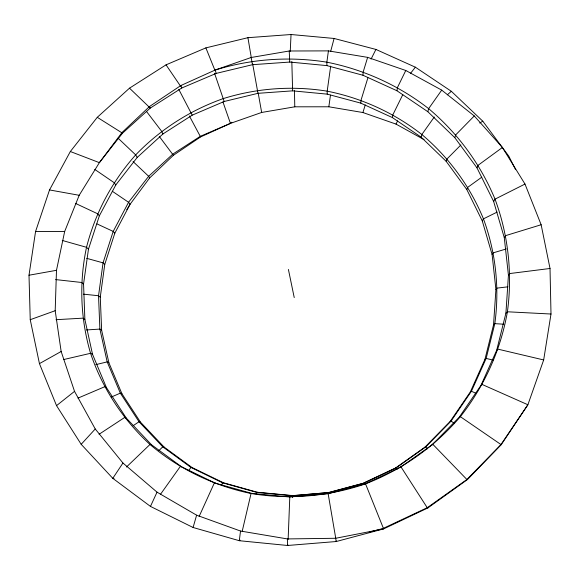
<?xml version="1.0" encoding="UTF-8"?>
<svg xmlns="http://www.w3.org/2000/svg" width="580" height="580" viewBox="0 0 580 580"><rect width="100%" height="100%" fill="white"/><g stroke="black" fill="none" stroke-linecap="round" stroke-linejoin="round"><path stroke-width="0.87" d="M292.414 497.546L292.777 495.603L328.389 492.594L363.051 483.292L395.596 467.988L424.944 447.165L450.116 421.529L470.322 391.935L484.931 359.368L493.529 324.88L495.922 289.579L492.101 254.562L482.263 220.879L466.784 189.508L446.194 161.349L421.138 137.155L392.392 117.581L360.782 103.124L327.221 94.141L292.632 90.85L257.969 93.322L224.185 101.493L192.212 115.159L162.944 133.958L137.221 157.426L115.797 184.955L99.361 215.804L88.472 249.146L83.556 284.033L84.876 319.45L92.532 354.322L106.423 387.556L126.251 418.042L151.503 444.759L181.46 466.733L215.231 483.154L251.735 493.377L289.797 496.973L328.149 493.732L365.48 483.72L400.541 467.226L432.151 444.802L459.259 417.194L480.994 385.33L496.69 350.284L505.912 313.193L508.435 275.254L504.274 237.633L493.645 201.477L476.956 167.83L454.785 137.634L427.837 111.715L396.923 90.741L362.957 75.248L326.895 65.612L289.732 62.067L252.488 64.692L216.173 73.406L181.779 87.993L150.256 108.083L122.51 133.19L99.368 162.654L79.192 195.286L64.67 231.485L56.485 270.309L55.194 310.706L61.154 351.48L74.53 391.355L95.243 428.983L122.946 463.021L157.035 492.152L196.613 515.178L240.526 531.041L287.39 538.922L335.653 538.276L383.634 528.895L427.888 507.921L467.509 479.508L501.2 444.7L527.887 404.753L543.67 359.948L551 314.019L550.021 268.482L541.147 224.743L524.994 184.056L502.389 147.494L474.28 115.949L441.706 90.117L405.783 70.484L367.64 57.362L328.418 50.881L289.231 50.996L251.155 57.492L215.209 70.02L180.837 85.543L149.495 106.531L122.068 132.457L99.368 162.654L70.34 151.518L49.525 189.943L35.554 231.558L29 275.224L30.24 319.696L39.44 363.631L56.535 405.637L81.186 444.316L112.788 478.326L150.466 506.412L193.089 527.495L239.301 540.712L287.564 545.483L336.24 541.524L383.634 528.895L365.48 483.72M288.13 539.472L289.797 496.973M290.239 51.403L291.044 34.517L334.094 38.461L375.92 49.431L415.367 67.186L451.349 91.306L482.799 121.206L508.776 156.121L515.591 169.65M360.782 103.124L361.014 100.217L367.894 77.814M362.957 75.248L363.218 71.891L367.64 57.362M240.526 531.041L239.301 540.712L240.12 540.154M292.777 495.603L257.411 492.268L223.46 482.777L192.024 467.509L164.089 447.064L140.512 422.197L121.945 393.776L108.888 362.775L101.63 330.208L100.275 297.098L104.748 264.458L114.804 233.232L130.058 204.312L149.654 177.937L173.398 155.28L200.586 136.931L230.434 123.38L261.667 112.455L294.77 106.814L328.831 106.785L362.906 112.534L396.01 124.098L424.038 139.62M328.418 50.881L326.859 62.183L326.895 65.612M330.694 66.106L327.185 91.169L327.221 94.141M328.831 106.785L330.477 95.127M392.392 117.581L392.863 114.789L402.788 94.634M396.923 90.741L397.467 87.507L405.783 70.484M328.149 493.732L335.74 538.284M231.84 122.249L230.434 123.38L200.346 136.315L172.818 154.099L148.654 176.284L128.564 202.282L113.194 231.413L103.051 262.856L98.535 295.735L99.883 329.085L107.184 361.898L120.328 393.131L139.026 421.762L162.777 446.825L190.921 467.429L222.604 482.814L256.817 492.384L292.472 495.748L328.389 492.594M256.418 494.146L256.817 492.384L257.411 492.268M242.186 531.352L251.053 493.515L251.735 493.377M421.138 137.155L421.841 134.509L434.297 117M427.837 111.715L428.642 108.649L441.706 90.117M330.723 51.185L334.094 38.461M193.089 527.495L196.613 515.178M362.906 112.534L365.269 104.893M446.194 161.349L447.086 158.876L460.89 144.949M454.785 137.634L455.815 134.778L474.28 115.949M221.509 485.25L222.604 482.814L223.46 482.777M199.114 516.497L214.237 483.198L215.231 483.154M150.466 506.412L157.035 492.152M466.784 189.508L467.842 187.253L481.748 177.204M476.956 167.83L478.181 165.22L502.389 147.494M396.01 124.098L397.604 120.886M371.055 59.109L375.92 49.431M482.263 220.879L483.452 218.856L497.111 212.106M493.645 201.477L495.015 199.143L524.994 184.056M126.774 209.699L130.058 204.312L128.564 202.282L112.288 191.248M287.955 544.881L287.564 545.483L287.39 538.922M122.946 463.021L112.788 478.326L114.057 478.319M188.862 470.358L190.921 467.429L192.024 467.509M160.392 494.45L180.184 466.639L181.46 466.733M492.101 254.562L493.37 252.8L506.384 248.914M504.274 237.633L505.738 235.596L541.147 224.743M410.488 73.421L415.367 67.186M70.34 151.518L97.281 117.312L129.5 88.174L166.04 64.844L205.878 47.879L247.921 37.685L291.044 34.517M495.922 289.579L497.227 288.086L507.913 286.832M508.435 275.254L509.943 273.521L550.021 268.482M81.186 444.316L95.243 428.983M158.905 450.602L162.777 446.825L164.089 447.064M126.454 467.038L149.981 444.476L151.503 444.759M493.529 324.88L494.82 323.662C499.655 288.318 495.777 252.344 483.452 218.856C469.981 186.194 448.84 157.289 421.841 134.509C394.117 112.839 361.695 98.027 327.185 91.169C292.458 85.572 256.933 88.109 223.351 98.571C190.131 110.258 160.102 129.521 135.684 154.903C112.107 181.315 95.229 212.983 86.522 247.305C79.032 282.438 80.453 318.848 90.56 353.307C102.326 388.259 122.859 419.528 149.981 444.476C178.995 469.111 213.81 485.815 251.053 493.515C289.645 499.873 328.795 496.451 365.777 483.771C402.578 469.416 434.666 446.665 460.361 416.672C484.503 386.004 500.62 350.233 507.406 311.786C512.561 273.774 508.341 235.11 495.015 199.143C480.472 164.075 457.692 133.074 428.642 108.649C398.801 85.412 363.943 69.549 326.859 62.183C289.521 56.173 251.336 58.863 215.209 70.02L216.173 73.406M505.912 313.193L507.406 311.786L551 314.019M447.318 94.808L451.349 91.306M56.535 405.637L74.53 391.355M484.931 359.368L486.156 358.418L494.82 323.662L503.846 324.205M496.69 350.284L498.111 349.189L543.67 359.948M133.103 425.72L139.026 421.762L140.512 422.197M99.071 434.275L124.533 417.549L126.251 418.042M470.322 391.935L471.431 391.246L486.156 358.418L493.101 360.122M480.994 385.33L482.284 384.533L527.887 404.753L500.815 444.773L466.9 479.5L427.242 507.717L383.17 528.431L369.25 532.143M479.689 123.032L482.799 121.206M39.44 363.631L61.154 351.48M450.116 421.529L451.066 421.08L471.431 391.246L475.535 393.11M459.259 417.194L460.361 416.672L501.2 444.7M328.367 492.717L363.305 483.343L396.111 467.908L425.691 446.919L451.066 421.08L453.98 423.132M111.287 397.068L120.328 393.131L121.945 393.776M77.988 398.119L104.552 386.802L106.423 387.556M30.24 319.696L55.194 310.706M424.944 447.165L425.691 446.919L427.554 448.869M432.151 444.802L433.021 444.519L466.9 479.5L467.509 479.508M95.787 364.631L107.184 361.898L108.888 362.775M63.633 359.556L90.56 353.307L92.532 354.322M29 275.224L56.485 270.309M395.596 467.988L396.111 467.908L397.068 469.409M400.541 467.226L401.142 467.139L427.242 507.717L427.888 507.921M86.326 329.962L99.883 329.085L101.63 330.208M56.028 319.696L82.86 318.159L84.876 319.45M35.554 231.558L64.67 231.485M83.462 294.161L98.535 295.735L100.275 297.098M55.636 279.589L81.548 282.467L83.556 284.033M49.525 189.943L79.192 195.286M86.695 258.332L103.051 262.856L104.748 264.458M62.256 240.446L86.522 247.305L88.472 249.146M96.969 223.894L113.194 231.413L114.804 233.232M75.487 203.392L97.513 213.715L99.361 215.804M97.281 117.312L122.51 133.19L122.068 132.457M94.765 169.418L114.086 182.635L115.797 184.955M133.066 161.566L148.654 176.284L149.654 177.937M118.081 138.178L135.684 154.903L137.221 157.426M129.5 88.174L150.256 108.083L149.495 106.531M159.254 136.401L173.398 155.28M146.37 111.28L161.624 131.268L162.944 133.958M166.04 64.844L180.764 86.5M189.348 115.935L200.586 136.931M178.821 89.443L192.212 115.159M205.878 47.879L214.846 70.108M180.837 85.543L181.779 87.993M214.527 73.239L224.185 101.493M222.966 101.993L230.434 123.38M288.405 269.454L294.234 297.576M252.488 64.692L251.155 57.492M257.969 93.322L252.677 64.003M258.202 93.104L261.667 112.455M335.653 538.276L336.24 541.524L336.197 540.952M247.921 37.685L251.314 57.724M289.732 62.067L289.231 50.996M292.632 90.85L291.82 61.581M294.473 90.639L294.77 106.814"/></g></svg>
